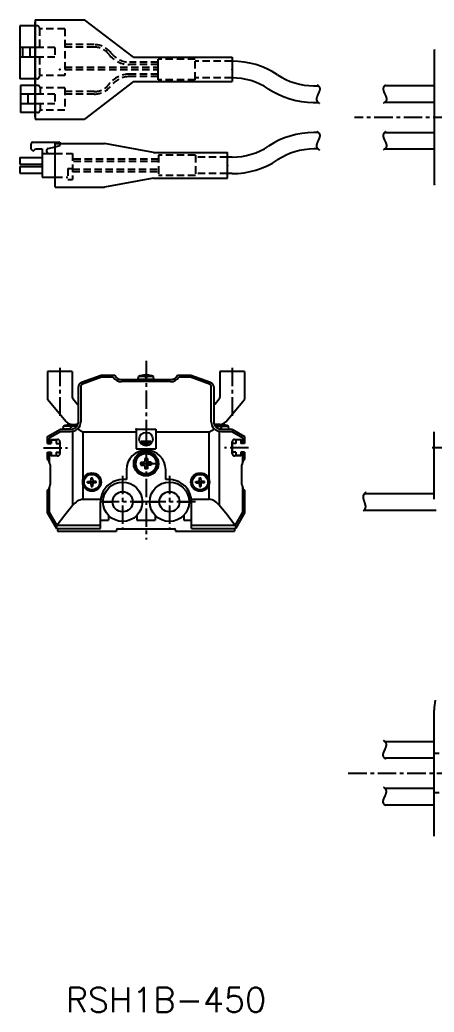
# Model space of a CAD drawing. Extents: x -241 to 703, y 92 to 503.
# Drawn here: x -240.9 to -72.6, y 91.6 to 495.3 of the extents above; entities that cross this region are included whole.
import ezdxf

# ---------------------------------------------------------------- set-up
doc = ezdxf.new("R2010")
doc.units = 0
for name, pattern in [('CENTER', [12, 7.5, -1.5, 1.5, -1.5]), ('CONTINOUS', [0]), ('DASHED', [4.5, 3, -1.5])]:
    doc.linetypes.add(name, pattern=pattern)
doc.layers.get('0').update_dxf_attribs({"linetype": 'CONTINUOUS'})
doc.layers.add('CENTER', color=1, linetype='CENTER')
doc.styles.get("Standard").update_dxf_attribs({"font": 'txt.shx', "height": 10})

# ---------------------------------------------------------------- blocks, each defined once
blk = doc.blocks.new('DTL0002')
at = {"color": 0, "linetype": 'CONTINUOUS'}
for p, q in [((0, 0), (0, -8)), ((0, 0), (8, 0)), ((8, 0), (8, -8)), ((4, -2.07), (4, -4.87)), ((0, -8), (8, -8)), ((2.03, -4.87), (5.97, -4.87)), ((2.34, -5.37), (5.66, -5.37)), ((2.94, -5.87), (5.06, -5.87))]:
    blk.add_line(p, q, dxfattribs=at)
blk.add_circle((4, -4), 2.75, dxfattribs=at)
at = {"color": 0}
blk.add_point((0, 0), dxfattribs=at)
blk = doc.blocks.new('DTL0003')
at = {"color": 0, "linetype": 'CONTINUOUS'}
for p, q in [((-1, 0.25), (-1.75, 0.25)), ((-1.75, 0.25), (-1.75, -0.25)), ((-0.25, 1.75), (0.25, 1.75)), ((-0.25, 1.75), (-0.25, 1)), ((0.25, 1.75), (0.25, 1)), ((1, 0.25), (1.75, 0.25)), ((1.75, 0.25), (1.75, -0.25)), ((-1, -0.25), (-1.75, -0.25)), ((-0.25, -1.75), (-0.25, -1)), ((-0.25, -1.75), (0.25, -1.75)), ((0.25, -1.75), (0.25, -1)), ((1, -0.25), (1.75, -0.25))]:
    blk.add_line(p, q, dxfattribs=at)
for radius in [3.75, 3.15]:
    blk.add_circle((0, 0), radius, dxfattribs=at)
for centre, start, end in [((-1, 1), 270, 0), ((1, 1), 180, 270), ((-1, -1), 0, 90.0001), ((1, -1), 90, 180)]:
    blk.add_arc(centre, 0.748, start, end, dxfattribs=at)
at = {"color": 0}
blk.add_point((0, 0), dxfattribs=at)
blk.add_point((0, 0), dxfattribs=at)

msp = doc.modelspace()

# ---------------------------------------------------------------- linework, layer by layer
at = {"color": 7, "linetype": 'CONTINOUS'}
for p, q in [((-240.9, 492.9), (-240.9, 471.4)), ((-234.7, 492.9), (-240.9, 492.9)), ((-234.7, 484.15), (-240.9, 484.15)), ((-239.9, 484.15), (-239.9, 480.15)), ((-236.9, 484.15), (-236.9, 480.15)), ((-72.56, 481.3), (-72.56, 430)), ((-234.7, 480.15), (-240.9, 480.15)), ((-184.7, 471), (-184.7, 479.3)), ((-234.7, 471.4), (-240.9, 471.4)), ((-234.7, 468.65), (-240.7, 468.65)), ((-240.7, 468.65), (-240.7, 457.65)), ((-121.54, 468.55), (-119.63, 468.55)), ((-72.56, 468.55), (-92.68, 468.55)), ((-234.7, 465.15), (-240.7, 465.15)), ((-237.7, 465.15), (-237.7, 461.15)), ((-234.7, 461.15), (-240.7, 461.15)), ((-121.66, 461.75), (-119.61, 461.75)), ((-72.56, 461.75), (-92.7, 461.75)), ((-234.7, 457.65), (-240.7, 457.65)), ((-119.59, 449.5), (-121.44, 449.5)), ((-92.73, 449.5), (-72.56, 449.5)), ((-236.43, 444.61), (-236.43, 442.81)), ((-235.53, 445.51), (-224.73, 445.51)), ((-224.73, 445.51), (-224.73, 445.1)), ((-235.53, 441.91), (-236.43, 442.81)), ((-235.53, 441.91), (-234.63, 442.81)), ((-234.63, 442.81), (-231.93, 442.81)), ((-231.93, 442.81), (-231.93, 431.29)), ((-231.93, 441.01), (-226.6, 441.01)), ((-229.37, 443), (-226.6, 443.71)), ((-119.67, 442.8), (-121.44, 442.8)), ((-92.64, 442.8), (-72.56, 442.8)), ((-240.93, 439.39), (-231.93, 439.39)), ((-240.93, 439.39), (-240.93, 436.69)), ((-240.93, 436.69), (-231.93, 436.69)), ((-154.6, 439.5), (-156.6, 439.5)), ((-240.93, 435.61), (-240.93, 432.91)), ((-240.93, 435.61), (-231.93, 435.61)), ((-240.93, 432.91), (-231.93, 432.91)), ((-154.6, 432.8), (-156.6, 432.8)), ((-231.93, 431.29), (-226.6, 431.29)), ((-229.65, 352.26), (-229.65, 340.89)), ((-219.65, 352.26), (-229.65, 352.26)), ((-219.65, 352.26), (-219.65, 341.78)), ((-149.65, 352.26), (-159.65, 352.26)), ((-159.65, 352.26), (-159.65, 341.78)), ((-149.65, 352.26), (-149.65, 340.89)), ((-215.83, 347.87), (-207.9, 350.76)), ((-207.72, 349.94), (-215.49, 347.1)), ((-207.9, 350.76), (-202.41, 350.76)), ((-202.99, 349.94), (-207.72, 349.94)), ((-202.41, 350.76), (-202.4, 350.76)), ((-199.65, 348.96), (-179.65, 348.96)), ((-179.65, 348.13), (-199.65, 348.13)), ((-192.8, 348.96), (-192.69, 350.26)), ((-186.5, 348.96), (-192.8, 348.96)), ((-190.05, 350.26), (-192.69, 350.26)), ((-190.05, 350.85), (-190.05, 349.86)), ((-189.25, 349.86), (-190.05, 349.86)), ((-189.25, 350.85), (-189.25, 349.86)), ((-186.61, 350.26), (-189.25, 350.26)), ((-186.5, 348.96), (-186.61, 350.26)), ((-176.9, 350.76), (-176.89, 350.76)), ((-176.89, 350.76), (-171.4, 350.76)), ((-171.58, 349.94), (-176.31, 349.94)), ((-163.81, 347.1), (-171.58, 349.94)), ((-171.4, 350.76), (-163.46, 347.87)), ((-217.15, 331.76), (-217.15, 345.99)), ((-216.15, 346.15), (-216.15, 331.85)), ((-163.15, 331.85), (-163.15, 346.15)), ((-162.15, 345.99), (-162.15, 331.76)), ((-222.05, 331.83), (-229.65, 340.89)), ((-217.72, 339.11), (-219.41, 341.14)), ((-161.58, 339.11), (-159.88, 341.14)), ((-157.25, 331.83), (-149.65, 340.89)), ((-229.65, 325.76), (-224.47, 328.75)), ((-224.47, 327.76), (-229.01, 325.18)), ((-224.47, 328.75), (-224.45, 328.76)), ((-220.37, 327.76), (-224.47, 327.76)), ((-224.45, 328.76), (-220.15, 328.76)), ((-223.3, 328.76), (-223.19, 330.06)), ((-220.15, 328.76), (-223.3, 328.76)), ((-220.55, 330.06), (-223.19, 330.06)), ((-220.55, 330.65), (-220.55, 329.66)), ((-219.75, 329.66), (-220.55, 329.66)), ((-219.37, 327.88), (-220.37, 327.76)), ((-220.15, 328.76), (-219.42, 328.85)), ((-219.75, 330.76), (-218.15, 330.76)), ((-219.75, 330.65), (-219.75, 329.66)), ((-217.68, 330.06), (-219.75, 330.06)), ((-219.37, 297.84), (-219.37, 327.88)), ((-215.3, 327.76), (-193.65, 327.76)), ((-215.3, 327.76), (-215.3, 300.26)), ((-185.65, 327.76), (-164, 327.76)), ((-164, 300.26), (-164, 327.76)), ((-162.02, 329.08), (-162.03, 329.06)), ((-161.62, 330.06), (-159.55, 330.06)), ((-159.55, 330.76), (-161.15, 330.76)), ((-159.92, 327.88), (-159.92, 297.84)), ((-158.93, 327.76), (-159.92, 327.88)), ((-159.88, 328.85), (-159.15, 328.76)), ((-159.55, 330.65), (-159.55, 329.66)), ((-159.55, 329.66), (-158.75, 329.66)), ((-159.15, 328.76), (-154.85, 328.76)), ((-159.15, 328.76), (-156, 328.76)), ((-154.82, 327.76), (-158.93, 327.76)), ((-158.75, 330.65), (-158.75, 329.66)), ((-158.75, 330.06), (-156.11, 330.06)), ((-156, 328.76), (-156.11, 330.06)), ((-154.85, 328.76), (-154.83, 328.75)), ((-154.83, 328.75), (-149.65, 325.76)), ((-150.28, 325.18), (-154.82, 327.76)), ((-72.56, 300.26), (-72.56, 327.76)), ((-229.65, 325.74), (-229.65, 325.76)), ((-229.65, 323.01), (-229.65, 325.74)), ((-229.01, 323.16), (-229.65, 323.16)), ((-229.65, 323.01), (-228.15, 323.01)), ((-229.01, 325.18), (-229.01, 323.16)), ((-229.01, 323.16), (-228.35, 323.16)), ((-228.35, 324.61), (-225.65, 324.61)), ((-228.35, 323.16), (-228.35, 324.61)), ((-228.15, 324.46), (-228.15, 323.01)), ((-228.15, 324.46), (-226.15, 324.46)), ((-226.15, 324.46), (-226.15, 323.01)), ((-226.15, 323.01), (-224.65, 323.01)), ((-224.65, 323.61), (-224.65, 318.91)), ((-224.65, 323.01), (-224.65, 319.51)), ((-154.65, 318.91), (-154.65, 323.61)), ((-154.65, 323.01), (-154.65, 319.51)), ((-153.15, 323.01), (-154.65, 323.01)), ((-153.65, 324.61), (-150.95, 324.61)), ((-153.15, 324.46), (-153.15, 323.01)), ((-151.15, 324.46), (-153.15, 324.46)), ((-151.15, 324.46), (-151.15, 323.01)), ((-149.65, 323.01), (-151.15, 323.01)), ((-150.95, 324.61), (-150.95, 323.16)), ((-150.95, 323.16), (-150.28, 323.16)), ((-150.28, 323.16), (-150.28, 325.18)), ((-149.65, 323.16), (-150.28, 323.16)), ((-149.65, 325.76), (-149.65, 325.74)), ((-149.65, 325.74), (-149.65, 323.01)), ((-229.65, 316.49), (-229.65, 319.51)), ((-229.65, 319.51), (-228.15, 319.51)), ((-229.65, 319.36), (-229.01, 319.36)), ((-229.01, 319.36), (-229.01, 315.69)), ((-228.35, 319.36), (-229.01, 319.36)), ((-228.35, 317.91), (-228.35, 319.36)), ((-228.15, 319.51), (-228.15, 318.06)), ((-226.15, 319.51), (-226.15, 318.06)), ((-226.15, 319.51), (-224.65, 319.51)), ((-153.15, 319.51), (-154.65, 319.51)), ((-153.15, 319.51), (-153.15, 318.06)), ((-151.15, 319.51), (-151.15, 318.06)), ((-149.65, 319.51), (-151.15, 319.51)), ((-150.95, 319.36), (-150.95, 317.91)), ((-150.28, 319.36), (-150.95, 319.36)), ((-150.28, 315.69), (-150.28, 319.36)), ((-150.28, 319.36), (-149.65, 319.36)), ((-149.65, 319.51), (-149.65, 316.49)), ((-225.65, 317.91), (-228.35, 317.91)), ((-228.15, 318.06), (-226.15, 318.06)), ((-191.8, 315.31), (-191.8, 314.21)), ((-191.8, 315.31), (-190.7, 315.31)), ((-190.2, 316.91), (-190.2, 315.81)), ((-189.1, 316.91), (-190.2, 316.91)), ((-189.1, 316.91), (-189.1, 315.81)), ((-187.5, 315.31), (-188.6, 315.31)), ((-187.5, 315.31), (-187.5, 314.21)), ((-150.95, 317.91), (-153.65, 317.91)), ((-151.15, 318.06), (-153.15, 318.06)), ((-228.65, 314.26), (-228.65, 306.26)), ((-197.65, 312.26), (-197.65, 308.26)), ((-191.8, 314.21), (-190.7, 314.21)), ((-190.2, 313.71), (-190.2, 312.61)), ((-189.1, 312.61), (-190.2, 312.61)), ((-189.1, 313.71), (-189.1, 312.61)), ((-187.5, 314.21), (-188.6, 314.21)), ((-181.65, 308.26), (-181.65, 312.26)), ((-150.65, 306.26), (-150.65, 314.26)), ((-197.65, 308.26), (-199.15, 308.26)), ((-180.15, 308.26), (-181.65, 308.26)), ((-229.65, 294.76), (-229.65, 304.02)), ((-229.01, 304.82), (-229.01, 295.03)), ((-150.28, 295.03), (-150.28, 304.82)), ((-149.65, 304.02), (-149.65, 294.76)), ((-215.3, 300.26), (-208.15, 300.26)), ((-208.15, 288.34), (-208.15, 299.26)), ((-207.15, 299.26), (-203.4, 299.26)), ((-194.9, 299.26), (-191.15, 299.26)), ((-188.15, 299.26), (-184.4, 299.26)), ((-175.9, 299.26), (-172.15, 299.26)), ((-171.15, 288.34), (-171.15, 299.26)), ((-171.14, 300.26), (-164, 300.26)), ((-100.77, 302.61), (-72.59, 302.61)), ((-229.65, 294.76), (-229.65, 294.76)), ((-226.07, 288.56), (-229.65, 294.76)), ((-229.01, 295.03), (-225.86, 289.65)), ((-153.44, 289.65), (-150.28, 295.03)), ((-149.65, 294.76), (-153.22, 288.56)), ((-149.65, 294.76), (-149.65, 294.76)), ((-100.98, 295.91), (-71.78, 295.91)), ((-208.15, 291.76), (-204.95, 291.76)), ((-204.95, 293.75), (-204.95, 291.76)), ((-193.35, 293.75), (-193.35, 291.76)), ((-193.35, 291.76), (-185.95, 291.76)), ((-185.95, 293.75), (-185.95, 291.76)), ((-174.35, 293.75), (-174.35, 291.76)), ((-174.35, 291.76), (-171.15, 291.76)), ((-225.9, 288.26), (-226.07, 288.56)), ((-208.15, 288.26), (-225.9, 288.26)), ((-225.86, 289.65), (-225.73, 289.79)), ((-225.73, 289.79), (-208.15, 289.79)), ((-225.65, 288.26), (-225.65, 287.26)), ((-225.65, 287.26), (-201.65, 287.26)), ((-201.65, 287.76), (-201.65, 287.26)), ((-201.15, 288.26), (-178.15, 288.26)), ((-177.65, 287.76), (-177.65, 287.26)), ((-177.65, 287.26), (-153.65, 287.26)), ((-171.15, 289.79), (-153.57, 289.79)), ((-153.4, 288.26), (-171.15, 288.26)), ((-153.65, 288.26), (-153.65, 287.26)), ((-153.57, 289.79), (-153.44, 289.65)), ((-153.22, 288.56), (-153.4, 288.26)), ((-72.56, 163.21), (-72.56, 214.52)), ((-72.56, 207.31), (-72.39, 207.36)), ((-92.64, 201.71), (-72.56, 201.71)), ((-92.73, 195.01), (-72.56, 195.01)), ((-70.56, 196.86), (-72.56, 196.86)), ((-92.7, 182.76), (-72.56, 182.76)), ((-70.56, 180.86), (-72.56, 180.86)), ((-92.68, 175.96), (-72.56, 175.96))]:
    msp.add_line(p, q, dxfattribs=at)
at = {"color": 0, "linetype": 'CONTINUOUS'}
for p, q in [((-234.7, 495.35), (-214.7, 495.35)), ((-234.7, 495.35), (-234.7, 454.95)), ((-234.7, 455.95), (-234.7, 494.35)), ((-194.7, 480.1), (-214.7, 495.35)), ((-194.7, 480.1), (-154.7, 480.1)), ((-154.7, 480.1), (-154.7, 470.2)), ((-194.7, 470.2), (-214.7, 454.95)), ((-194.7, 470.2), (-154.7, 470.2)), ((-234.7, 454.95), (-214.7, 454.95)), ((-226.6, 445.1), (-222.01, 445.1)), ((-226.6, 427.2), (-226.6, 445.1)), ((-222.01, 445.1), (-206.6, 445.1)), ((-186.6, 441.35), (-206.6, 445.1)), ((-186.6, 441.35), (-156.6, 441.35)), ((-156.6, 430.95), (-156.6, 441.35)), ((-186.6, 430.95), (-206.6, 427.2)), ((-186.6, 430.95), (-156.6, 430.95)), ((-226.6, 427.2), (-206.6, 427.2))]:
    msp.add_line(p, q, dxfattribs=at)
at = {"color": 3, "linetype": 'DASHED'}
for p, q in [((-233.9, 492.9), (-234.7, 492.9)), ((-232.9, 491.9), (-232.9, 484.15)), ((-222.7, 491.65), (-232.9, 491.65)), ((-222.7, 491.65), (-222.7, 472.65)), ((-210.67, 485.25), (-222.7, 485.25)), ((-226.7, 484.15), (-234.7, 484.15)), ((-226.7, 484.15), (-226.7, 480.15)), ((-210.67, 484.25), (-222.7, 484.25)), ((-226.7, 480.15), (-234.7, 480.15)), ((-232.9, 480.15), (-232.9, 472.4)), ((-184.7, 478.15), (-196.35, 478.15)), ((-184.7, 477.15), (-196.35, 477.15)), ((-169.7, 479.3), (-184.7, 479.3)), ((-169.7, 471), (-169.7, 479.3)), ((-154.7, 478.55), (-169.7, 478.55)), ((-222.7, 472.65), (-232.9, 472.65)), ((-222.7, 476.15), (-184.7, 476.15)), ((-222.7, 475.15), (-184.7, 475.15)), ((-184.7, 473.25), (-196.35, 473.25)), ((-233.9, 471.4), (-234.7, 471.4)), ((-233.7, 468.65), (-234.7, 468.65)), ((-184.7, 472.25), (-196.35, 472.25)), ((-169.7, 471), (-184.7, 471)), ((-154.7, 471.75), (-169.7, 471.75)), ((-226.7, 465.15), (-234.7, 465.15)), ((-232.7, 467.65), (-232.7, 465.15)), ((-222.7, 467.65), (-232.43, 467.65)), ((-226.7, 465.15), (-226.7, 461.15)), ((-222.7, 467.65), (-222.7, 458.65)), ((-210.67, 466.15), (-222.7, 466.15)), ((-210.67, 465.15), (-222.7, 465.15)), ((-226.7, 461.15), (-234.7, 461.15)), ((-232.7, 461.15), (-232.7, 458.65)), ((-233.7, 457.65), (-234.7, 457.65)), ((-222.7, 458.65), (-232.7, 458.65)), ((-226.6, 443.71), (-224.73, 444.19)), ((-224.73, 445.1), (-224.73, 444.19)), ((-226.6, 441.01), (-219.6, 441.01)), ((-219.6, 441.01), (-219.6, 430.39)), ((-169.6, 440.25), (-184.6, 440.25)), ((-184.6, 440.25), (-184.6, 432.05)), ((-169.6, 440.25), (-169.6, 432.05)), ((-184.6, 438.65), (-219.6, 438.65)), ((-184.6, 437.65), (-219.6, 437.65)), ((-156.6, 439.5), (-169.6, 439.5)), ((-221.4, 434.89), (-219.6, 434.89)), ((-221.4, 434.89), (-221.4, 430.39)), ((-219.6, 434.65), (-184.6, 434.65)), ((-219.6, 433.65), (-184.6, 433.65)), ((-169.6, 432.05), (-184.6, 432.05)), ((-156.6, 432.8), (-169.6, 432.8)), ((-226.6, 431.29), (-221.4, 431.29)), ((-221.4, 430.39), (-219.6, 430.39))]:
    msp.add_line(p, q, dxfattribs=at)
at = {"color": 7, "linetype": 'CONTINOUS'}
for points in [[(-217.95, 329.71), (-218.51, 329.24), (-219.42, 328.85)], [(-159.88, 328.85), (-160.79, 329.24), (-161.34, 329.71)], [(-228.65, 314.26), (-228.7, 314.8), (-229.01, 315.69)], [(-150.28, 315.69), (-150.5, 315.2), (-150.65, 314.26)], [(-229.01, 304.82), (-228.8, 305.32), (-228.65, 306.26)], [(-150.65, 306.26), (-150.6, 305.71), (-150.28, 304.82)], [(-207.63, 302.26), (-208.02, 300.76), (-208.15, 299.26)], [(-171.15, 299.26), (-171.28, 300.8), (-171.66, 302.26)], [(-219.37, 297.84), (-222.65, 293.87), (-225.73, 289.79)], [(-153.57, 289.79), (-156.66, 293.88), (-159.92, 297.84)]]:
    msp.add_lwpolyline(points, dxfattribs=at)
at = {"color": 7}
for points in [[(-120.05, 468.96, 0), (-120.02, 468.93, 0), (-119.99, 468.9, 0), (-119.96, 468.87, 0), (-119.93, 468.84, 0), (-119.89, 468.81, 0), (-119.86, 468.78, 0), (-119.83, 468.75, 0), (-119.8, 468.72, 0), (-119.76, 468.69, 0), (-119.73, 468.65, 0), (-119.7, 468.62, 0), (-119.67, 468.59, 0), (-119.64, 468.56, 0), (-119.61, 468.52, 0), (-119.58, 468.49, 0), (-119.55, 468.45, 0), (-119.52, 468.42, 0), (-119.49, 468.39, 0), (-119.46, 468.35, 0), (-119.43, 468.32, 0), (-119.41, 468.28, 0), (-119.38, 468.25, 0), (-119.36, 468.21, 0), (-119.33, 468.18, 0), (-119.31, 468.14, 0), (-119.28, 468.1, 0), (-119.26, 468.07, 0), (-119.24, 468.03, 0), (-119.22, 467.99, 0), (-119.2, 467.95, 0), (-119.19, 467.92, 0), (-119.17, 467.88, 0), (-119.15, 467.84, 0), (-119.14, 467.8, 0), (-119.13, 467.76, 0), (-119.11, 467.72, 0), (-119.1, 467.68, 0), (-119.09, 467.64, 0), (-119.08, 467.6, 0), (-119.08, 467.56, 0), (-119.07, 467.52, 0), (-119.06, 467.48, 0), (-119.06, 467.44, 0), (-119.06, 467.4, 0), (-119.05, 467.36, 0), (-119.05, 467.32, 0), (-119.05, 467.28, 0), (-119.05, 467.24, 0), (-119.05, 467.19, 0), (-119.05, 467.15, 0), (-119.06, 467.11, 0), (-119.06, 467.07, 0), (-119.07, 467.02, 0), (-119.07, 466.98, 0), (-119.08, 466.94, 0), (-119.08, 466.89, 0), (-119.09, 466.85, 0), (-119.1, 466.81, 0), (-119.11, 466.76, 0), (-119.12, 466.72, 0), (-119.13, 466.68, 0), (-119.14, 466.63, 0), (-119.15, 466.59, 0), (-119.16, 466.54, 0), (-119.18, 466.5, 0), (-119.19, 466.45, 0), (-119.2, 466.41, 0), (-119.22, 466.36, 0), (-119.23, 466.32, 0), (-119.25, 466.27, 0), (-119.26, 466.23, 0), (-119.28, 466.18, 0), (-119.3, 466.14, 0), (-119.31, 466.09, 0), (-119.33, 466.05, 0), (-119.35, 466, 0), (-119.37, 465.95, 0), (-119.39, 465.91, 0), (-119.4, 465.86, 0), (-119.42, 465.82, 0), (-119.44, 465.77, 0), (-119.46, 465.73, 0), (-119.48, 465.68, 0), (-119.5, 465.63, 0), (-119.52, 465.59, 0), (-119.54, 465.54, 0), (-119.56, 465.5, 0), (-119.58, 465.45, 0), (-119.61, 465.4, 0), (-119.63, 465.36, 0), (-119.65, 465.31, 0), (-119.67, 465.26, 0), (-119.69, 465.22, 0), (-119.71, 465.17, 0), (-119.73, 465.13, 0), (-119.75, 465.08, 0), (-119.77, 465.04, 0), (-119.8, 464.99, 0), (-119.82, 464.94, 0), (-119.84, 464.9, 0), (-119.86, 464.85, 0), (-119.88, 464.81, 0), (-119.9, 464.76, 0), (-119.92, 464.71, 0), (-119.94, 464.67, 0), (-119.96, 464.62, 0), (-119.98, 464.58, 0), (-120, 464.53, 0), (-120.02, 464.49, 0), (-120.04, 464.44, 0), (-120.06, 464.39, 0), (-120.08, 464.35, 0), (-120.09, 464.31, 0), (-120.11, 464.26, 0), (-120.13, 464.22, 0), (-120.15, 464.17, 0), (-120.16, 464.13, 0), (-120.18, 464.08, 0), (-120.19, 464.04, 0), (-120.21, 463.99, 0), (-120.22, 463.95, 0), (-120.24, 463.9, 0), (-120.25, 463.86, 0), (-120.26, 463.82, 0), (-120.28, 463.77, 0), (-120.29, 463.73, 0), (-120.3, 463.69, 0), (-120.31, 463.64, 0), (-120.32, 463.6, 0), (-120.33, 463.56, 0), (-120.34, 463.52, 0), (-120.35, 463.48, 0), (-120.35, 463.43, 0), (-120.36, 463.39, 0), (-120.37, 463.35, 0), (-120.37, 463.31, 0), (-120.38, 463.27, 0), (-120.38, 463.22, 0), (-120.38, 463.19, 0), (-120.38, 463.14, 0), (-120.38, 463.1, 0), (-120.38, 463.06, 0), (-120.38, 463.02, 0), (-120.38, 462.98, 0), (-120.38, 462.94, 0), (-120.37, 462.9, 0), (-120.37, 462.87, 0), (-120.36, 462.83, 0), (-120.35, 462.79, 0), (-120.35, 462.75, 0), (-120.34, 462.71, 0), (-120.33, 462.68, 0), (-120.32, 462.64, 0), (-120.3, 462.6, 0), (-120.29, 462.56, 0), (-120.27, 462.53, 0), (-120.26, 462.49, 0), (-120.24, 462.46, 0), (-120.22, 462.42, 0), (-120.2, 462.39, 0), (-120.18, 462.35, 0), (-120.16, 462.32, 0), (-120.14, 462.28, 0), (-120.11, 462.25, 0), (-120.09, 462.21, 0), (-120.06, 462.18, 0), (-120.03, 462.15, 0), (-120.01, 462.12, 0), (-119.98, 462.08, 0), (-119.95, 462.05, 0), (-119.92, 462.02, 0), (-119.88, 461.99, 0), (-119.85, 461.96, 0), (-119.82, 461.93, 0), (-119.79, 461.9, 0), (-119.75, 461.87, 0), (-119.72, 461.84, 0), (-119.68, 461.81, 0), (-119.65, 461.78, 0), (-119.61, 461.75, 0), (-119.58, 461.72, 0), (-119.54, 461.69, 0), (-119.51, 461.66, 0), (-119.47, 461.64, 0), (-119.43, 461.61, 0), (-119.4, 461.58, 0), (-119.36, 461.56, 0), (-119.32, 461.53, 0), (-119.29, 461.51, 0), (-119.25, 461.48, 0), (-119.21, 461.45, 0)], [(-92.26, 468.96, 0), (-92.29, 468.93, 0), (-92.32, 468.9, 0), (-92.36, 468.87, 0), (-92.39, 468.84, 0), (-92.42, 468.81, 0), (-92.45, 468.78, 0), (-92.48, 468.75, 0), (-92.52, 468.72, 0), (-92.55, 468.69, 0), (-92.58, 468.65, 0), (-92.61, 468.62, 0), (-92.64, 468.59, 0), (-92.67, 468.56, 0), (-92.71, 468.52, 0), (-92.74, 468.49, 0), (-92.77, 468.45, 0), (-92.79, 468.42, 0), (-92.82, 468.39, 0), (-92.85, 468.35, 0), (-92.88, 468.32, 0), (-92.91, 468.28, 0), (-92.93, 468.25, 0), (-92.96, 468.21, 0), (-92.98, 468.18, 0), (-93, 468.14, 0), (-93.03, 468.1, 0), (-93.05, 468.07, 0), (-93.07, 468.03, 0), (-93.09, 467.99, 0), (-93.11, 467.95, 0), (-93.13, 467.92, 0), (-93.14, 467.88, 0), (-93.16, 467.84, 0), (-93.17, 467.8, 0), (-93.19, 467.76, 0), (-93.2, 467.72, 0), (-93.21, 467.68, 0), (-93.22, 467.64, 0), (-93.23, 467.6, 0), (-93.24, 467.56, 0), (-93.24, 467.52, 0), (-93.25, 467.48, 0), (-93.25, 467.44, 0), (-93.26, 467.4, 0), (-93.26, 467.36, 0), (-93.26, 467.32, 0), (-93.26, 467.28, 0), (-93.26, 467.24, 0), (-93.26, 467.19, 0), (-93.26, 467.15, 0), (-93.26, 467.11, 0), (-93.25, 467.07, 0), (-93.25, 467.02, 0), (-93.24, 466.98, 0), (-93.24, 466.94, 0), (-93.23, 466.89, 0), (-93.22, 466.85, 0), (-93.21, 466.81, 0), (-93.2, 466.76, 0), (-93.19, 466.72, 0), (-93.18, 466.68, 0), (-93.17, 466.63, 0), (-93.16, 466.59, 0), (-93.15, 466.54, 0), (-93.14, 466.5, 0), (-93.12, 466.45, 0), (-93.11, 466.41, 0), (-93.1, 466.36, 0), (-93.08, 466.32, 0), (-93.07, 466.27, 0), (-93.05, 466.23, 0), (-93.03, 466.18, 0), (-93.02, 466.14, 0), (-93, 466.09, 0), (-92.98, 466.05, 0), (-92.96, 466, 0), (-92.95, 465.95, 0), (-92.93, 465.91, 0), (-92.91, 465.86, 0), (-92.89, 465.82, 0), (-92.87, 465.77, 0), (-92.85, 465.73, 0), (-92.83, 465.68, 0), (-92.81, 465.63, 0), (-92.79, 465.59, 0), (-92.77, 465.54, 0), (-92.75, 465.5, 0), (-92.73, 465.45, 0), (-92.71, 465.4, 0), (-92.69, 465.36, 0), (-92.66, 465.31, 0), (-92.64, 465.26, 0), (-92.62, 465.22, 0), (-92.6, 465.17, 0), (-92.58, 465.13, 0), (-92.56, 465.08, 0), (-92.54, 465.04, 0), (-92.52, 464.99, 0), (-92.5, 464.94, 0), (-92.47, 464.9, 0), (-92.45, 464.85, 0), (-92.43, 464.81, 0), (-92.41, 464.76, 0), (-92.39, 464.71, 0), (-92.37, 464.67, 0), (-92.35, 464.62, 0), (-92.33, 464.58, 0), (-92.31, 464.53, 0), (-92.29, 464.49, 0), (-92.27, 464.44, 0), (-92.25, 464.39, 0), (-92.24, 464.35, 0), (-92.22, 464.31, 0), (-92.2, 464.26, 0), (-92.18, 464.22, 0), (-92.17, 464.17, 0), (-92.15, 464.13, 0), (-92.13, 464.08, 0), (-92.12, 464.04, 0), (-92.1, 463.99, 0), (-92.09, 463.95, 0), (-92.07, 463.9, 0), (-92.06, 463.86, 0), (-92.05, 463.82, 0), (-92.04, 463.77, 0), (-92.02, 463.73, 0), (-92.01, 463.69, 0), (-92, 463.64, 0), (-91.99, 463.6, 0), (-91.98, 463.56, 0), (-91.97, 463.52, 0), (-91.97, 463.48, 0), (-91.96, 463.43, 0), (-91.95, 463.39, 0), (-91.95, 463.35, 0), (-91.94, 463.31, 0), (-91.94, 463.27, 0), (-91.93, 463.22, 0), (-91.93, 463.19, 0), (-91.93, 463.14, 0), (-91.93, 463.1, 0), (-91.93, 463.06, 0), (-91.93, 463.02, 0), (-91.93, 462.98, 0), (-91.94, 462.94, 0), (-91.94, 462.9, 0), (-91.94, 462.87, 0), (-91.95, 462.83, 0), (-91.96, 462.79, 0), (-91.97, 462.75, 0), (-91.98, 462.71, 0), (-91.99, 462.68, 0), (-92, 462.64, 0), (-92.01, 462.6, 0), (-92.02, 462.56, 0), (-92.04, 462.53, 0), (-92.05, 462.49, 0), (-92.07, 462.46, 0), (-92.09, 462.42, 0), (-92.11, 462.39, 0), (-92.13, 462.35, 0), (-92.15, 462.32, 0), (-92.18, 462.28, 0), (-92.2, 462.25, 0), (-92.23, 462.21, 0), (-92.25, 462.18, 0), (-92.28, 462.15, 0), (-92.31, 462.12, 0), (-92.34, 462.08, 0), (-92.37, 462.05, 0), (-92.4, 462.02, 0), (-92.43, 461.99, 0), (-92.46, 461.96, 0), (-92.49, 461.93, 0), (-92.53, 461.9, 0), (-92.56, 461.87, 0), (-92.59, 461.84, 0), (-92.63, 461.81, 0), (-92.66, 461.78, 0), (-92.7, 461.75, 0), (-92.74, 461.72, 0), (-92.77, 461.69, 0), (-92.81, 461.66, 0), (-92.84, 461.64, 0), (-92.88, 461.61, 0), (-92.92, 461.58, 0), (-92.95, 461.56, 0), (-92.99, 461.53, 0), (-93.03, 461.51, 0), (-93.06, 461.48, 0), (-93.1, 461.45, 0)], [(-120.05, 449.96, 0), (-120.02, 449.93, 0), (-119.99, 449.9, 0), (-119.96, 449.87, 0), (-119.93, 449.84, 0), (-119.89, 449.81, 0), (-119.86, 449.78, 0), (-119.83, 449.75, 0), (-119.8, 449.72, 0), (-119.76, 449.69, 0), (-119.73, 449.65, 0), (-119.7, 449.62, 0), (-119.67, 449.59, 0), (-119.64, 449.56, 0), (-119.61, 449.52, 0), (-119.58, 449.49, 0), (-119.55, 449.45, 0), (-119.52, 449.42, 0), (-119.49, 449.39, 0), (-119.46, 449.35, 0), (-119.43, 449.32, 0), (-119.41, 449.28, 0), (-119.38, 449.25, 0), (-119.36, 449.21, 0), (-119.33, 449.18, 0), (-119.31, 449.14, 0), (-119.28, 449.1, 0), (-119.26, 449.07, 0), (-119.24, 449.03, 0), (-119.22, 448.99, 0), (-119.2, 448.95, 0), (-119.19, 448.92, 0), (-119.17, 448.88, 0), (-119.15, 448.84, 0), (-119.14, 448.8, 0), (-119.13, 448.76, 0), (-119.11, 448.72, 0), (-119.1, 448.68, 0), (-119.09, 448.64, 0), (-119.08, 448.6, 0), (-119.08, 448.56, 0), (-119.07, 448.52, 0), (-119.06, 448.48, 0), (-119.06, 448.44, 0), (-119.06, 448.4, 0), (-119.05, 448.36, 0), (-119.05, 448.32, 0), (-119.05, 448.28, 0), (-119.05, 448.24, 0), (-119.05, 448.19, 0), (-119.05, 448.15, 0), (-119.06, 448.11, 0), (-119.06, 448.07, 0), (-119.07, 448.02, 0), (-119.07, 447.98, 0), (-119.08, 447.94, 0), (-119.08, 447.89, 0), (-119.09, 447.85, 0), (-119.1, 447.81, 0), (-119.11, 447.76, 0), (-119.12, 447.72, 0), (-119.13, 447.68, 0), (-119.14, 447.63, 0), (-119.15, 447.59, 0), (-119.16, 447.54, 0), (-119.18, 447.5, 0), (-119.19, 447.45, 0), (-119.2, 447.41, 0), (-119.22, 447.36, 0), (-119.23, 447.32, 0), (-119.25, 447.27, 0), (-119.26, 447.23, 0), (-119.28, 447.18, 0), (-119.3, 447.14, 0), (-119.31, 447.09, 0), (-119.33, 447.05, 0), (-119.35, 447, 0), (-119.37, 446.95, 0), (-119.39, 446.91, 0), (-119.4, 446.86, 0), (-119.42, 446.82, 0), (-119.44, 446.77, 0), (-119.46, 446.73, 0), (-119.48, 446.68, 0), (-119.5, 446.63, 0), (-119.52, 446.59, 0), (-119.54, 446.54, 0), (-119.56, 446.5, 0), (-119.58, 446.45, 0), (-119.61, 446.4, 0), (-119.63, 446.36, 0), (-119.65, 446.31, 0), (-119.67, 446.26, 0), (-119.69, 446.22, 0), (-119.71, 446.17, 0), (-119.73, 446.13, 0), (-119.75, 446.08, 0), (-119.77, 446.04, 0), (-119.8, 445.99, 0), (-119.82, 445.94, 0), (-119.84, 445.9, 0), (-119.86, 445.85, 0), (-119.88, 445.81, 0), (-119.9, 445.76, 0), (-119.92, 445.71, 0), (-119.94, 445.67, 0), (-119.96, 445.62, 0), (-119.98, 445.58, 0), (-120, 445.53, 0), (-120.02, 445.49, 0), (-120.04, 445.44, 0), (-120.06, 445.39, 0), (-120.08, 445.35, 0), (-120.09, 445.31, 0), (-120.11, 445.26, 0), (-120.13, 445.22, 0), (-120.15, 445.17, 0), (-120.16, 445.13, 0), (-120.18, 445.08, 0), (-120.19, 445.04, 0), (-120.21, 444.99, 0), (-120.22, 444.95, 0), (-120.24, 444.9, 0), (-120.25, 444.86, 0), (-120.26, 444.82, 0), (-120.28, 444.77, 0), (-120.29, 444.73, 0), (-120.3, 444.69, 0), (-120.31, 444.64, 0), (-120.32, 444.6, 0), (-120.33, 444.56, 0), (-120.34, 444.52, 0), (-120.35, 444.47, 0), (-120.35, 444.43, 0), (-120.36, 444.39, 0), (-120.37, 444.35, 0), (-120.37, 444.31, 0), (-120.38, 444.27, 0), (-120.38, 444.23, 0), (-120.38, 444.19, 0), (-120.38, 444.14, 0), (-120.38, 444.1, 0), (-120.38, 444.06, 0), (-120.38, 444.02, 0), (-120.38, 443.98, 0), (-120.38, 443.94, 0), (-120.37, 443.9, 0), (-120.37, 443.87, 0), (-120.36, 443.83, 0), (-120.35, 443.79, 0), (-120.35, 443.75, 0), (-120.34, 443.71, 0), (-120.33, 443.68, 0), (-120.32, 443.64, 0), (-120.3, 443.6, 0), (-120.29, 443.56, 0), (-120.27, 443.53, 0), (-120.26, 443.49, 0), (-120.24, 443.46, 0), (-120.22, 443.42, 0), (-120.2, 443.39, 0), (-120.18, 443.35, 0), (-120.16, 443.32, 0), (-120.14, 443.28, 0), (-120.11, 443.25, 0), (-120.09, 443.21, 0), (-120.06, 443.18, 0), (-120.03, 443.15, 0), (-120.01, 443.12, 0), (-119.98, 443.08, 0), (-119.95, 443.05, 0), (-119.92, 443.02, 0), (-119.88, 442.99, 0), (-119.85, 442.96, 0), (-119.82, 442.93, 0), (-119.79, 442.9, 0), (-119.75, 442.87, 0), (-119.72, 442.84, 0), (-119.68, 442.81, 0), (-119.65, 442.78, 0), (-119.61, 442.75, 0), (-119.58, 442.72, 0), (-119.54, 442.69, 0), (-119.51, 442.67, 0), (-119.47, 442.64, 0), (-119.43, 442.61, 0), (-119.4, 442.58, 0), (-119.36, 442.56, 0), (-119.32, 442.53, 0), (-119.29, 442.51, 0), (-119.25, 442.48, 0), (-119.21, 442.45, 0)], [(-92.26, 449.96, 0), (-92.29, 449.93, 0), (-92.32, 449.9, 0), (-92.36, 449.87, 0), (-92.39, 449.84, 0), (-92.42, 449.81, 0), (-92.45, 449.78, 0), (-92.48, 449.75, 0), (-92.52, 449.72, 0), (-92.55, 449.69, 0), (-92.58, 449.65, 0), (-92.61, 449.62, 0), (-92.64, 449.59, 0), (-92.67, 449.56, 0), (-92.71, 449.52, 0), (-92.74, 449.49, 0), (-92.77, 449.45, 0), (-92.79, 449.42, 0), (-92.82, 449.39, 0), (-92.85, 449.35, 0), (-92.88, 449.32, 0), (-92.91, 449.28, 0), (-92.93, 449.25, 0), (-92.96, 449.21, 0), (-92.98, 449.18, 0), (-93, 449.14, 0), (-93.03, 449.1, 0), (-93.05, 449.07, 0), (-93.07, 449.03, 0), (-93.09, 448.99, 0), (-93.11, 448.95, 0), (-93.13, 448.92, 0), (-93.14, 448.88, 0), (-93.16, 448.84, 0), (-93.17, 448.8, 0), (-93.19, 448.76, 0), (-93.2, 448.72, 0), (-93.21, 448.68, 0), (-93.22, 448.64, 0), (-93.23, 448.6, 0), (-93.24, 448.56, 0), (-93.24, 448.52, 0), (-93.25, 448.48, 0), (-93.25, 448.44, 0), (-93.26, 448.4, 0), (-93.26, 448.36, 0), (-93.26, 448.32, 0), (-93.26, 448.28, 0), (-93.26, 448.24, 0), (-93.26, 448.19, 0), (-93.26, 448.15, 0), (-93.26, 448.11, 0), (-93.25, 448.07, 0), (-93.25, 448.02, 0), (-93.24, 447.98, 0), (-93.24, 447.94, 0), (-93.23, 447.89, 0), (-93.22, 447.85, 0), (-93.21, 447.81, 0), (-93.2, 447.76, 0), (-93.19, 447.72, 0), (-93.18, 447.68, 0), (-93.17, 447.63, 0), (-93.16, 447.59, 0), (-93.15, 447.54, 0), (-93.14, 447.5, 0), (-93.12, 447.45, 0), (-93.11, 447.41, 0), (-93.1, 447.36, 0), (-93.08, 447.32, 0), (-93.07, 447.27, 0), (-93.05, 447.23, 0), (-93.03, 447.18, 0), (-93.02, 447.14, 0), (-93, 447.09, 0), (-92.98, 447.05, 0), (-92.96, 447, 0), (-92.95, 446.95, 0), (-92.93, 446.91, 0), (-92.91, 446.86, 0), (-92.89, 446.82, 0), (-92.87, 446.77, 0), (-92.85, 446.73, 0), (-92.83, 446.68, 0), (-92.81, 446.63, 0), (-92.79, 446.59, 0), (-92.77, 446.54, 0), (-92.75, 446.5, 0), (-92.73, 446.45, 0), (-92.71, 446.4, 0), (-92.69, 446.36, 0), (-92.66, 446.31, 0), (-92.64, 446.26, 0), (-92.62, 446.22, 0), (-92.6, 446.17, 0), (-92.58, 446.13, 0), (-92.56, 446.08, 0), (-92.54, 446.04, 0), (-92.52, 445.99, 0), (-92.5, 445.94, 0), (-92.47, 445.9, 0), (-92.45, 445.85, 0), (-92.43, 445.81, 0), (-92.41, 445.76, 0), (-92.39, 445.71, 0), (-92.37, 445.67, 0), (-92.35, 445.62, 0), (-92.33, 445.58, 0), (-92.31, 445.53, 0), (-92.29, 445.49, 0), (-92.27, 445.44, 0), (-92.25, 445.39, 0), (-92.24, 445.35, 0), (-92.22, 445.31, 0), (-92.2, 445.26, 0), (-92.18, 445.22, 0), (-92.17, 445.17, 0), (-92.15, 445.13, 0), (-92.13, 445.08, 0), (-92.12, 445.04, 0), (-92.1, 444.99, 0), (-92.09, 444.95, 0), (-92.07, 444.9, 0), (-92.06, 444.86, 0), (-92.05, 444.82, 0), (-92.04, 444.77, 0), (-92.02, 444.73, 0), (-92.01, 444.69, 0), (-92, 444.64, 0), (-91.99, 444.6, 0), (-91.98, 444.56, 0), (-91.97, 444.52, 0), (-91.97, 444.47, 0), (-91.96, 444.43, 0), (-91.95, 444.39, 0), (-91.95, 444.35, 0), (-91.94, 444.31, 0), (-91.94, 444.27, 0), (-91.93, 444.23, 0), (-91.93, 444.19, 0), (-91.93, 444.14, 0), (-91.93, 444.1, 0), (-91.93, 444.06, 0), (-91.93, 444.02, 0), (-91.93, 443.98, 0), (-91.94, 443.94, 0), (-91.94, 443.9, 0), (-91.94, 443.87, 0), (-91.95, 443.83, 0), (-91.96, 443.79, 0), (-91.97, 443.75, 0), (-91.98, 443.71, 0), (-91.99, 443.68, 0), (-92, 443.64, 0), (-92.01, 443.6, 0), (-92.02, 443.56, 0), (-92.04, 443.53, 0), (-92.05, 443.49, 0), (-92.07, 443.46, 0), (-92.09, 443.42, 0), (-92.11, 443.39, 0), (-92.13, 443.35, 0), (-92.15, 443.32, 0), (-92.18, 443.28, 0), (-92.2, 443.25, 0), (-92.23, 443.21, 0), (-92.25, 443.18, 0), (-92.28, 443.15, 0), (-92.31, 443.12, 0), (-92.34, 443.08, 0), (-92.37, 443.05, 0), (-92.4, 443.02, 0), (-92.43, 442.99, 0), (-92.46, 442.96, 0), (-92.49, 442.93, 0), (-92.53, 442.9, 0), (-92.56, 442.87, 0), (-92.59, 442.84, 0), (-92.63, 442.81, 0), (-92.66, 442.78, 0), (-92.7, 442.75, 0), (-92.74, 442.72, 0), (-92.77, 442.69, 0), (-92.81, 442.67, 0), (-92.84, 442.64, 0), (-92.88, 442.61, 0), (-92.92, 442.58, 0), (-92.95, 442.56, 0), (-92.99, 442.53, 0), (-93.03, 442.51, 0), (-93.06, 442.48, 0), (-93.1, 442.45, 0)], [(-100.24, 303.09, 0), (-100.27, 303.06, 0), (-100.31, 303.04, 0), (-100.34, 303.01, 0), (-100.37, 302.98, 0), (-100.4, 302.95, 0), (-100.44, 302.92, 0), (-100.47, 302.89, 0), (-100.5, 302.86, 0), (-100.54, 302.83, 0), (-100.57, 302.81, 0), (-100.6, 302.77, 0), (-100.63, 302.74, 0), (-100.67, 302.71, 0), (-100.7, 302.68, 0), (-100.73, 302.65, 0), (-100.76, 302.62, 0), (-100.79, 302.59, 0), (-100.82, 302.56, 0), (-100.85, 302.52, 0), (-100.88, 302.49, 0), (-100.91, 302.46, 0), (-100.94, 302.43, 0), (-100.97, 302.39, 0), (-100.99, 302.36, 0), (-101.02, 302.33, 0), (-101.05, 302.29, 0), (-101.07, 302.26, 0), (-101.1, 302.22, 0), (-101.12, 302.19, 0), (-101.14, 302.15, 0), (-101.16, 302.12, 0), (-101.19, 302.08, 0), (-101.21, 302.05, 0), (-101.23, 302.01, 0), (-101.24, 301.98, 0), (-101.26, 301.94, 0), (-101.28, 301.9, 0), (-101.29, 301.87, 0), (-101.31, 301.83, 0), (-101.32, 301.79, 0), (-101.34, 301.75, 0), (-101.35, 301.72, 0), (-101.36, 301.68, 0), (-101.37, 301.64, 0), (-101.38, 301.6, 0), (-101.39, 301.56, 0), (-101.39, 301.52, 0), (-101.4, 301.49, 0), (-101.41, 301.45, 0), (-101.41, 301.41, 0), (-101.42, 301.37, 0), (-101.42, 301.33, 0), (-101.42, 301.29, 0), (-101.42, 301.25, 0), (-101.43, 301.21, 0), (-101.43, 301.17, 0), (-101.43, 301.13, 0), (-101.42, 301.09, 0), (-101.42, 301.05, 0), (-101.42, 301, 0), (-101.42, 300.96, 0), (-101.42, 300.92, 0), (-101.41, 300.88, 0), (-101.41, 300.84, 0), (-101.4, 300.8, 0), (-101.4, 300.75, 0), (-101.39, 300.71, 0), (-101.38, 300.67, 0), (-101.38, 300.63, 0), (-101.37, 300.58, 0), (-101.36, 300.54, 0), (-101.35, 300.5, 0), (-101.34, 300.45, 0), (-101.33, 300.41, 0), (-101.32, 300.37, 0), (-101.31, 300.32, 0), (-101.3, 300.28, 0), (-101.29, 300.24, 0), (-101.28, 300.19, 0), (-101.27, 300.15, 0), (-101.25, 300.11, 0), (-101.24, 300.06, 0), (-101.23, 300.02, 0), (-101.22, 299.98, 0), (-101.2, 299.93, 0), (-101.19, 299.89, 0), (-101.18, 299.84, 0), (-101.16, 299.8, 0), (-101.15, 299.75, 0), (-101.13, 299.71, 0), (-101.12, 299.67, 0), (-101.1, 299.62, 0), (-101.09, 299.58, 0), (-101.07, 299.53, 0), (-101.06, 299.49, 0), (-101.04, 299.44, 0), (-101.03, 299.4, 0), (-101.01, 299.35, 0), (-101, 299.31, 0), (-100.98, 299.26, 0), (-100.97, 299.22, 0), (-100.95, 299.17, 0), (-100.94, 299.13, 0), (-100.92, 299.08, 0), (-100.91, 299.04, 0), (-100.89, 298.99, 0), (-100.88, 298.95, 0), (-100.86, 298.9, 0), (-100.85, 298.86, 0), (-100.83, 298.81, 0), (-100.82, 298.77, 0), (-100.8, 298.73, 0), (-100.79, 298.68, 0), (-100.77, 298.63, 0), (-100.76, 298.59, 0), (-100.75, 298.55, 0), (-100.73, 298.5, 0), (-100.72, 298.46, 0), (-100.71, 298.41, 0), (-100.69, 298.37, 0), (-100.68, 298.32, 0), (-100.67, 298.28, 0), (-100.66, 298.23, 0), (-100.64, 298.19, 0), (-100.63, 298.15, 0), (-100.62, 298.1, 0), (-100.61, 298.06, 0), (-100.6, 298.01, 0), (-100.59, 297.97, 0), (-100.58, 297.93, 0), (-100.58, 297.88, 0), (-100.57, 297.84, 0), (-100.56, 297.8, 0), (-100.55, 297.75, 0), (-100.55, 297.71, 0), (-100.54, 297.67, 0), (-100.53, 297.62, 0), (-100.53, 297.58, 0), (-100.52, 297.54, 0), (-100.52, 297.49, 0), (-100.52, 297.45, 0), (-100.51, 297.41, 0), (-100.51, 297.37, 0), (-100.51, 297.32, 0), (-100.51, 297.28, 0), (-100.51, 297.24, 0), (-100.51, 297.2, 0), (-100.51, 297.16, 0), (-100.51, 297.11, 0), (-100.52, 297.07, 0), (-100.52, 297.03, 0), (-100.52, 296.99, 0), (-100.53, 296.95, 0), (-100.54, 296.91, 0), (-100.54, 296.87, 0), (-100.55, 296.83, 0), (-100.56, 296.79, 0), (-100.57, 296.75, 0), (-100.58, 296.71, 0), (-100.59, 296.67, 0), (-100.6, 296.63, 0), (-100.61, 296.59, 0), (-100.63, 296.55, 0), (-100.64, 296.51, 0), (-100.66, 296.47, 0), (-100.67, 296.43, 0), (-100.69, 296.4, 0), (-100.71, 296.36, 0), (-100.73, 296.32, 0), (-100.75, 296.28, 0), (-100.77, 296.25, 0), (-100.79, 296.21, 0), (-100.81, 296.17, 0), (-100.83, 296.13, 0), (-100.86, 296.1, 0), (-100.88, 296.06, 0), (-100.9, 296.02, 0), (-100.93, 295.99, 0), (-100.95, 295.95, 0), (-100.98, 295.92, 0), (-101, 295.88, 0), (-101.03, 295.85, 0), (-101.05, 295.81, 0), (-101.08, 295.77, 0), (-101.1, 295.74, 0), (-101.13, 295.71, 0), (-101.16, 295.67, 0), (-101.18, 295.64, 0), (-101.21, 295.6, 0), (-101.24, 295.57, 0), (-101.26, 295.54, 0)], [(-92.26, 194.55, 0), (-92.29, 194.58, 0), (-92.32, 194.61, 0), (-92.36, 194.64, 0), (-92.39, 194.67, 0), (-92.42, 194.7, 0), (-92.45, 194.73, 0), (-92.48, 194.76, 0), (-92.52, 194.79, 0), (-92.55, 194.83, 0), (-92.58, 194.86, 0), (-92.61, 194.89, 0), (-92.64, 194.93, 0), (-92.67, 194.96, 0), (-92.71, 194.99, 0), (-92.74, 195.02, 0), (-92.77, 195.06, 0), (-92.79, 195.09, 0), (-92.82, 195.13, 0), (-92.85, 195.16, 0), (-92.88, 195.2, 0), (-92.91, 195.23, 0), (-92.93, 195.27, 0), (-92.96, 195.3, 0), (-92.98, 195.34, 0), (-93, 195.37, 0), (-93.03, 195.41, 0), (-93.05, 195.45, 0), (-93.07, 195.49, 0), (-93.09, 195.52, 0), (-93.11, 195.56, 0), (-93.13, 195.6, 0), (-93.14, 195.63, 0), (-93.16, 195.67, 0), (-93.17, 195.71, 0), (-93.19, 195.75, 0), (-93.2, 195.79, 0), (-93.21, 195.83, 0), (-93.22, 195.87, 0), (-93.23, 195.91, 0), (-93.24, 195.95, 0), (-93.24, 195.99, 0), (-93.25, 196.03, 0), (-93.25, 196.07, 0), (-93.26, 196.11, 0), (-93.26, 196.15, 0), (-93.26, 196.19, 0), (-93.26, 196.24, 0), (-93.26, 196.28, 0), (-93.26, 196.32, 0), (-93.26, 196.36, 0), (-93.26, 196.41, 0), (-93.25, 196.45, 0), (-93.25, 196.49, 0), (-93.24, 196.53, 0), (-93.24, 196.58, 0), (-93.23, 196.62, 0), (-93.22, 196.66, 0), (-93.21, 196.71, 0), (-93.2, 196.75, 0), (-93.19, 196.79, 0), (-93.18, 196.84, 0), (-93.17, 196.88, 0), (-93.16, 196.93, 0), (-93.15, 196.97, 0), (-93.14, 197.01, 0), (-93.12, 197.06, 0), (-93.11, 197.1, 0), (-93.1, 197.15, 0), (-93.08, 197.19, 0), (-93.07, 197.24, 0), (-93.05, 197.28, 0), (-93.03, 197.33, 0), (-93.02, 197.38, 0), (-93, 197.42, 0), (-92.98, 197.47, 0), (-92.96, 197.51, 0), (-92.95, 197.56, 0), (-92.93, 197.6, 0), (-92.91, 197.65, 0), (-92.89, 197.69, 0), (-92.87, 197.74, 0), (-92.85, 197.79, 0), (-92.83, 197.83, 0), (-92.81, 197.88, 0), (-92.79, 197.93, 0), (-92.77, 197.97, 0), (-92.75, 198.02, 0), (-92.73, 198.06, 0), (-92.71, 198.11, 0), (-92.69, 198.16, 0), (-92.66, 198.2, 0), (-92.64, 198.25, 0), (-92.62, 198.29, 0), (-92.6, 198.34, 0), (-92.58, 198.39, 0), (-92.56, 198.43, 0), (-92.54, 198.48, 0), (-92.52, 198.52, 0), (-92.5, 198.57, 0), (-92.47, 198.62, 0), (-92.45, 198.66, 0), (-92.43, 198.71, 0), (-92.41, 198.75, 0), (-92.39, 198.8, 0), (-92.37, 198.84, 0), (-92.35, 198.89, 0), (-92.33, 198.94, 0), (-92.31, 198.98, 0), (-92.29, 199.03, 0), (-92.27, 199.07, 0), (-92.25, 199.12, 0), (-92.24, 199.16, 0), (-92.22, 199.21, 0), (-92.2, 199.25, 0), (-92.18, 199.3, 0), (-92.17, 199.34, 0), (-92.15, 199.39, 0), (-92.13, 199.43, 0), (-92.12, 199.48, 0), (-92.1, 199.52, 0), (-92.09, 199.56, 0), (-92.07, 199.61, 0), (-92.06, 199.65, 0), (-92.05, 199.69, 0), (-92.04, 199.74, 0), (-92.02, 199.78, 0), (-92.01, 199.82, 0), (-92, 199.87, 0), (-91.99, 199.91, 0), (-91.98, 199.95, 0), (-91.97, 200, 0), (-91.97, 200.04, 0), (-91.96, 200.08, 0), (-91.95, 200.12, 0), (-91.95, 200.16, 0), (-91.94, 200.21, 0), (-91.94, 200.25, 0), (-91.93, 200.29, 0), (-91.93, 200.33, 0), (-91.93, 200.37, 0), (-91.93, 200.41, 0), (-91.93, 200.45, 0), (-91.93, 200.49, 0), (-91.93, 200.53, 0), (-91.94, 200.57, 0), (-91.94, 200.61, 0), (-91.94, 200.65, 0), (-91.95, 200.69, 0), (-91.96, 200.72, 0), (-91.97, 200.76, 0), (-91.98, 200.8, 0), (-91.99, 200.84, 0), (-92, 200.88, 0), (-92.01, 200.91, 0), (-92.02, 200.95, 0), (-92.04, 200.99, 0), (-92.05, 201.02, 0), (-92.07, 201.06, 0), (-92.09, 201.09, 0), (-92.11, 201.13, 0), (-92.13, 201.16, 0), (-92.15, 201.2, 0), (-92.18, 201.23, 0), (-92.2, 201.26, 0), (-92.23, 201.3, 0), (-92.25, 201.33, 0), (-92.28, 201.37, 0), (-92.31, 201.4, 0), (-92.34, 201.43, 0), (-92.37, 201.46, 0), (-92.4, 201.49, 0), (-92.43, 201.53, 0), (-92.46, 201.56, 0), (-92.49, 201.59, 0), (-92.53, 201.62, 0), (-92.56, 201.65, 0), (-92.59, 201.68, 0), (-92.63, 201.71, 0), (-92.66, 201.74, 0), (-92.7, 201.76, 0), (-92.74, 201.79, 0), (-92.77, 201.82, 0), (-92.81, 201.85, 0), (-92.84, 201.88, 0), (-92.88, 201.9, 0), (-92.92, 201.93, 0), (-92.95, 201.96, 0), (-92.99, 201.98, 0), (-93.03, 202.01, 0), (-93.06, 202.03, 0), (-93.1, 202.06, 0)], [(-92.26, 175.55, 0), (-92.29, 175.58, 0), (-92.32, 175.61, 0), (-92.36, 175.64, 0), (-92.39, 175.67, 0), (-92.42, 175.7, 0), (-92.45, 175.73, 0), (-92.48, 175.76, 0), (-92.52, 175.79, 0), (-92.55, 175.83, 0), (-92.58, 175.86, 0), (-92.61, 175.89, 0), (-92.64, 175.93, 0), (-92.67, 175.96, 0), (-92.71, 175.99, 0), (-92.74, 176.02, 0), (-92.77, 176.06, 0), (-92.79, 176.09, 0), (-92.82, 176.13, 0), (-92.85, 176.16, 0), (-92.88, 176.2, 0), (-92.91, 176.23, 0), (-92.93, 176.27, 0), (-92.96, 176.3, 0), (-92.98, 176.34, 0), (-93, 176.37, 0), (-93.03, 176.41, 0), (-93.05, 176.45, 0), (-93.07, 176.49, 0), (-93.09, 176.52, 0), (-93.11, 176.56, 0), (-93.13, 176.6, 0), (-93.14, 176.63, 0), (-93.16, 176.67, 0), (-93.17, 176.71, 0), (-93.19, 176.75, 0), (-93.2, 176.79, 0), (-93.21, 176.83, 0), (-93.22, 176.87, 0), (-93.23, 176.91, 0), (-93.24, 176.95, 0), (-93.24, 176.99, 0), (-93.25, 177.03, 0), (-93.25, 177.07, 0), (-93.26, 177.11, 0), (-93.26, 177.15, 0), (-93.26, 177.19, 0), (-93.26, 177.24, 0), (-93.26, 177.28, 0), (-93.26, 177.32, 0), (-93.26, 177.36, 0), (-93.26, 177.41, 0), (-93.25, 177.45, 0), (-93.25, 177.49, 0), (-93.24, 177.53, 0), (-93.24, 177.58, 0), (-93.23, 177.62, 0), (-93.22, 177.66, 0), (-93.21, 177.71, 0), (-93.2, 177.75, 0), (-93.19, 177.79, 0), (-93.18, 177.84, 0), (-93.17, 177.88, 0), (-93.16, 177.93, 0), (-93.15, 177.97, 0), (-93.14, 178.01, 0), (-93.12, 178.06, 0), (-93.11, 178.1, 0), (-93.1, 178.15, 0), (-93.08, 178.19, 0), (-93.07, 178.24, 0), (-93.05, 178.28, 0), (-93.03, 178.33, 0), (-93.02, 178.38, 0), (-93, 178.42, 0), (-92.98, 178.47, 0), (-92.96, 178.51, 0), (-92.95, 178.56, 0), (-92.93, 178.6, 0), (-92.91, 178.65, 0), (-92.89, 178.69, 0), (-92.87, 178.74, 0), (-92.85, 178.79, 0), (-92.83, 178.83, 0), (-92.81, 178.88, 0), (-92.79, 178.93, 0), (-92.77, 178.97, 0), (-92.75, 179.02, 0), (-92.73, 179.06, 0), (-92.71, 179.11, 0), (-92.69, 179.16, 0), (-92.66, 179.2, 0), (-92.64, 179.25, 0), (-92.62, 179.29, 0), (-92.6, 179.34, 0), (-92.58, 179.39, 0), (-92.56, 179.43, 0), (-92.54, 179.48, 0), (-92.52, 179.52, 0), (-92.5, 179.57, 0), (-92.47, 179.62, 0), (-92.45, 179.66, 0), (-92.43, 179.71, 0), (-92.41, 179.75, 0), (-92.39, 179.8, 0), (-92.37, 179.84, 0), (-92.35, 179.89, 0), (-92.33, 179.94, 0), (-92.31, 179.98, 0), (-92.29, 180.03, 0), (-92.27, 180.07, 0), (-92.25, 180.12, 0), (-92.24, 180.16, 0), (-92.22, 180.21, 0), (-92.2, 180.25, 0), (-92.18, 180.3, 0), (-92.17, 180.34, 0), (-92.15, 180.39, 0), (-92.13, 180.43, 0), (-92.12, 180.48, 0), (-92.1, 180.52, 0), (-92.09, 180.56, 0), (-92.07, 180.61, 0), (-92.06, 180.65, 0), (-92.05, 180.69, 0), (-92.04, 180.74, 0), (-92.02, 180.78, 0), (-92.01, 180.82, 0), (-92, 180.87, 0), (-91.99, 180.91, 0), (-91.98, 180.95, 0), (-91.97, 181, 0), (-91.97, 181.04, 0), (-91.96, 181.08, 0), (-91.95, 181.12, 0), (-91.95, 181.16, 0), (-91.94, 181.21, 0), (-91.94, 181.25, 0), (-91.93, 181.29, 0), (-91.93, 181.33, 0), (-91.93, 181.37, 0), (-91.93, 181.41, 0), (-91.93, 181.45, 0), (-91.93, 181.49, 0), (-91.93, 181.53, 0), (-91.94, 181.57, 0), (-91.94, 181.61, 0), (-91.94, 181.65, 0), (-91.95, 181.69, 0), (-91.96, 181.72, 0), (-91.97, 181.76, 0), (-91.98, 181.8, 0), (-91.99, 181.84, 0), (-92, 181.88, 0), (-92.01, 181.91, 0), (-92.02, 181.95, 0), (-92.04, 181.99, 0), (-92.05, 182.02, 0), (-92.07, 182.06, 0), (-92.09, 182.09, 0), (-92.11, 182.13, 0), (-92.13, 182.16, 0), (-92.15, 182.2, 0), (-92.18, 182.23, 0), (-92.2, 182.26, 0), (-92.23, 182.3, 0), (-92.25, 182.33, 0), (-92.28, 182.37, 0), (-92.31, 182.4, 0), (-92.34, 182.43, 0), (-92.37, 182.46, 0), (-92.4, 182.49, 0), (-92.43, 182.53, 0), (-92.46, 182.56, 0), (-92.49, 182.59, 0), (-92.53, 182.62, 0), (-92.56, 182.65, 0), (-92.59, 182.68, 0), (-92.63, 182.71, 0), (-92.66, 182.74, 0), (-92.7, 182.76, 0), (-92.74, 182.79, 0), (-92.77, 182.82, 0), (-92.81, 182.85, 0), (-92.84, 182.88, 0), (-92.88, 182.9, 0), (-92.92, 182.93, 0), (-92.95, 182.96, 0), (-92.99, 182.98, 0), (-93.03, 183.01, 0), (-93.06, 183.03, 0), (-93.1, 183.06, 0)]]:
    msp.add_polyline3d(points, dxfattribs=at)
at = {"color": 7, "linetype": 'CONTINOUS'}
for centre, radius in [((-189.65, 314.76), 5), ((-189.65, 314.76), 4.5), ((-189.65, 314.76), 4.15), ((-199.15, 299.26), 8), ((-180.15, 299.26), 8), ((-199.15, 299.26), 4.1), ((-180.15, 299.26), 4.1)]:
    msp.add_circle(centre, radius, dxfattribs=at)
at = {"color": 3, "linetype": 'DASHED'}
for centre, radius, start, end in [((-233.9, 491.9), 1, 0.0017, 90.0017), ((-210.67, 476.75), 8.5, 37.2706, 90.0017), ((-210.67, 476.75), 7.5, 37.2706, 90.0017), ((-196.35, 487.65), 10.5, 217.2706, 270.0017), ((-196.35, 487.65), 9.5, 217.2706, 270.0017), ((-233.9, 472.4), 1, 270.0017, 0.0017), ((-196.35, 462.75), 10.5, 90.0017, 142.7329), ((-233.7, 467.65), 1, 0.0017, 90.0017), ((-210.67, 473.65), 7.5, 270.0017, 322.7329), ((-210.67, 473.65), 8.5, 270.0017, 322.7329), ((-196.35, 462.75), 9.5, 90.0017, 142.7329), ((-233.7, 458.65), 1, 270.0017, 0.0017)]:
    msp.add_arc(centre, radius, start, end, dxfattribs=at)
at = {"color": 7, "linetype": 'CONTINOUS'}
for centre, radius, start, end in [((-52.56, 481.3), 20, 174.3608, 180), ((-154.7, 445.15), 33.4, 56.4452, 90.0009), ((-121.54, 495.15), 26.6, 236.4452, 270), ((-154.7, 445.15), 26.6, 56.4452, 90.0009), ((-121.54, 495.15), 33.4, 236.4452, 270), ((-121.44, 416.15), 33.35, 90, 123.5569), ((-235.53, 444.61), 0.9, 90, 180), ((-229.12, 442.02), 1.01, 104.3814, 270), ((-154.6, 466.15), 26.65, 269.9994, 303.5569), ((-121.44, 416.15), 26.65, 90, 123.5569), ((-154.6, 466.15), 33.35, 269.9994, 303.5569), ((-52.56, 430), 20, 180, 185.6392), ((-215.15, 345.99), 2, 110, 180), ((-199.64, 352.13), 4, 213.1843, 269.9425), ((-199.65, 351.96), 3, 203.5782, 270), ((-189.65, 342.88), 7.98, 92.8723, 112.3565), ((-189.65, 342.88), 7.98, 67.6435, 87.1277), ((-179.65, 351.96), 3, 270, 336.4218), ((-179.65, 352.13), 4, 270.0487, 326.8245), ((-164.15, 345.99), 2, 0, 70), ((-215.14, 346.15), 1, 110.1784, 180.0912), ((-164.15, 346.15), 1, 359.9286, 69.8017), ((-218.65, 341.78), 1, 180, 220), ((-160.65, 341.78), 1, 320, 0.0001), ((-216.95, 339.76), 1, 220, 254.4852), ((-162.35, 339.76), 1, 285.0059, 320), ((-219.75, 333.76), 3, 220, 270), ((-220.15, 331.76), 3, 317.0546, 0), ((-220.18, 331.85), 4.03, 316.3101, 0.0289), ((-159.12, 331.85), 4.03, 179.9754, 223.6855), ((-159.15, 331.76), 3, 180, 222.9454), ((-159.55, 333.76), 3, 270, 320), ((-220.15, 322.68), 7.98, 92.8723, 112.3565), ((-220.15, 322.68), 7.98, 71.1337, 87.1277), ((-220.36, 332.03), 4.26, 283.3104, 316.2129), ((-218.15, 327.76), 3, 75.4233, 90), ((-214.86, 330.55), 2.82, 211.698, 261.1059), ((-164.45, 330.56), 2.84, 279.0616, 328.1345), ((-158.94, 332.03), 4.26, 223.7886, 256.6881), ((-161.15, 327.76), 3, 90, 103.4119), ((-159.15, 322.68), 7.98, 92.8723, 108.8663), ((-159.15, 322.68), 7.98, 67.6435, 87.1277), ((-225.65, 323.61), 1, 0, 90), ((-153.65, 323.61), 1, 90, 180), ((-189.65, 312.26), 8, 0, 180), ((-231.65, 314.26), 3, 28.5343, 48.1897), ((-225.65, 318.91), 1, 270, 0), ((-190.7, 315.81), 0.5, 270, 0), ((-188.6, 315.81), 0.5, 180, 270), ((-153.65, 318.91), 1, 180, 270), ((-147.65, 314.26), 3, 131.8103, 151.4657), ((-190.7, 313.71), 0.5, 360, 90), ((-188.6, 313.71), 0.5, 90, 180), ((-199.15, 299.26), 9, 90, 160.5288), ((-180.15, 299.26), 9, 19.4712, 90), ((-231.65, 306.26), 3, 311.8103, 331.4657), ((-147.65, 306.26), 3, 208.5343, 228.1897), ((-214.62, 294.47), 5.82, 96.6889, 144.7206), ((-164.67, 294.48), 5.82, 35.247, 83.3435), ((-225.06, 288.93), 1.07, 137.6778, 199.6608), ((-201.15, 287.76), 0.5, 90, 180), ((-178.15, 287.76), 0.5, 0, 90), ((-154.24, 288.93), 1.07, 340.3392, 42.3222), ((-52.56, 214.52), 20, 168.2428, 180)]:
    msp.add_arc(centre, radius, start, end, dxfattribs=at)
at = {"color": 3, "linetype": 'DASHED'}
msp.add_point((-224.7, 475.15), dxfattribs=at)
at = {"color": 0}
for p in [(-154.7, 475.15), (-156.6, 436.15), (-156.6, 436.15)]:
    msp.add_point(p, dxfattribs=at)
at = {"layer": 'CENTER', "color": 1, "linetype": 'CENTER'}
for p, q in [((702.6, 455.65), (-104.98, 455.65)), ((-189.65, 356.57), (-189.65, 283.95)), ((-224.65, 353.77), (-224.65, 333.84)), ((-154.65, 353.77), (-154.65, 334.02)), ((-231.35, 321.26), (-221.56, 321.26)), ((-147.95, 321.26), (-157.73, 321.26)), ((-66.55, 321.26), (-73.33, 321.26)), ((-184.65, 314.76), (-194.65, 314.76)), ((-199.15, 309.8), (-199.15, 288.72)), ((-180.15, 309.8), (-180.15, 288.72)), ((-188.61, 299.26), (-209.69, 299.26)), ((-169.61, 299.26), (-190.69, 299.26)), ((-107.47, 188.86), (699.67, 188.86))]:
    msp.add_line(p, q, dxfattribs=at)

# ---------------------------------------------------------------- block references
at = {"color": 7, "zscale": 2}
msp.add_blockref('DTL0002', (-193.65, 328.76), dxfattribs=at)
at = {"color": 7, "zscale": 2, "rotation": 90}
for p in [(-211.65, 307.26), (-167.65, 307.26)]:
    msp.add_blockref('DTL0003', p, dxfattribs=at)

# ---------------------------------------------------------------- texts
at = {"color": 7, "linetype": 'CONTINOUS'}
msp.add_text('RSH1B-450', height=10, dxfattribs=at).set_placement((-222.24, 91.59))

doc.saveas('drawing.dxf')
